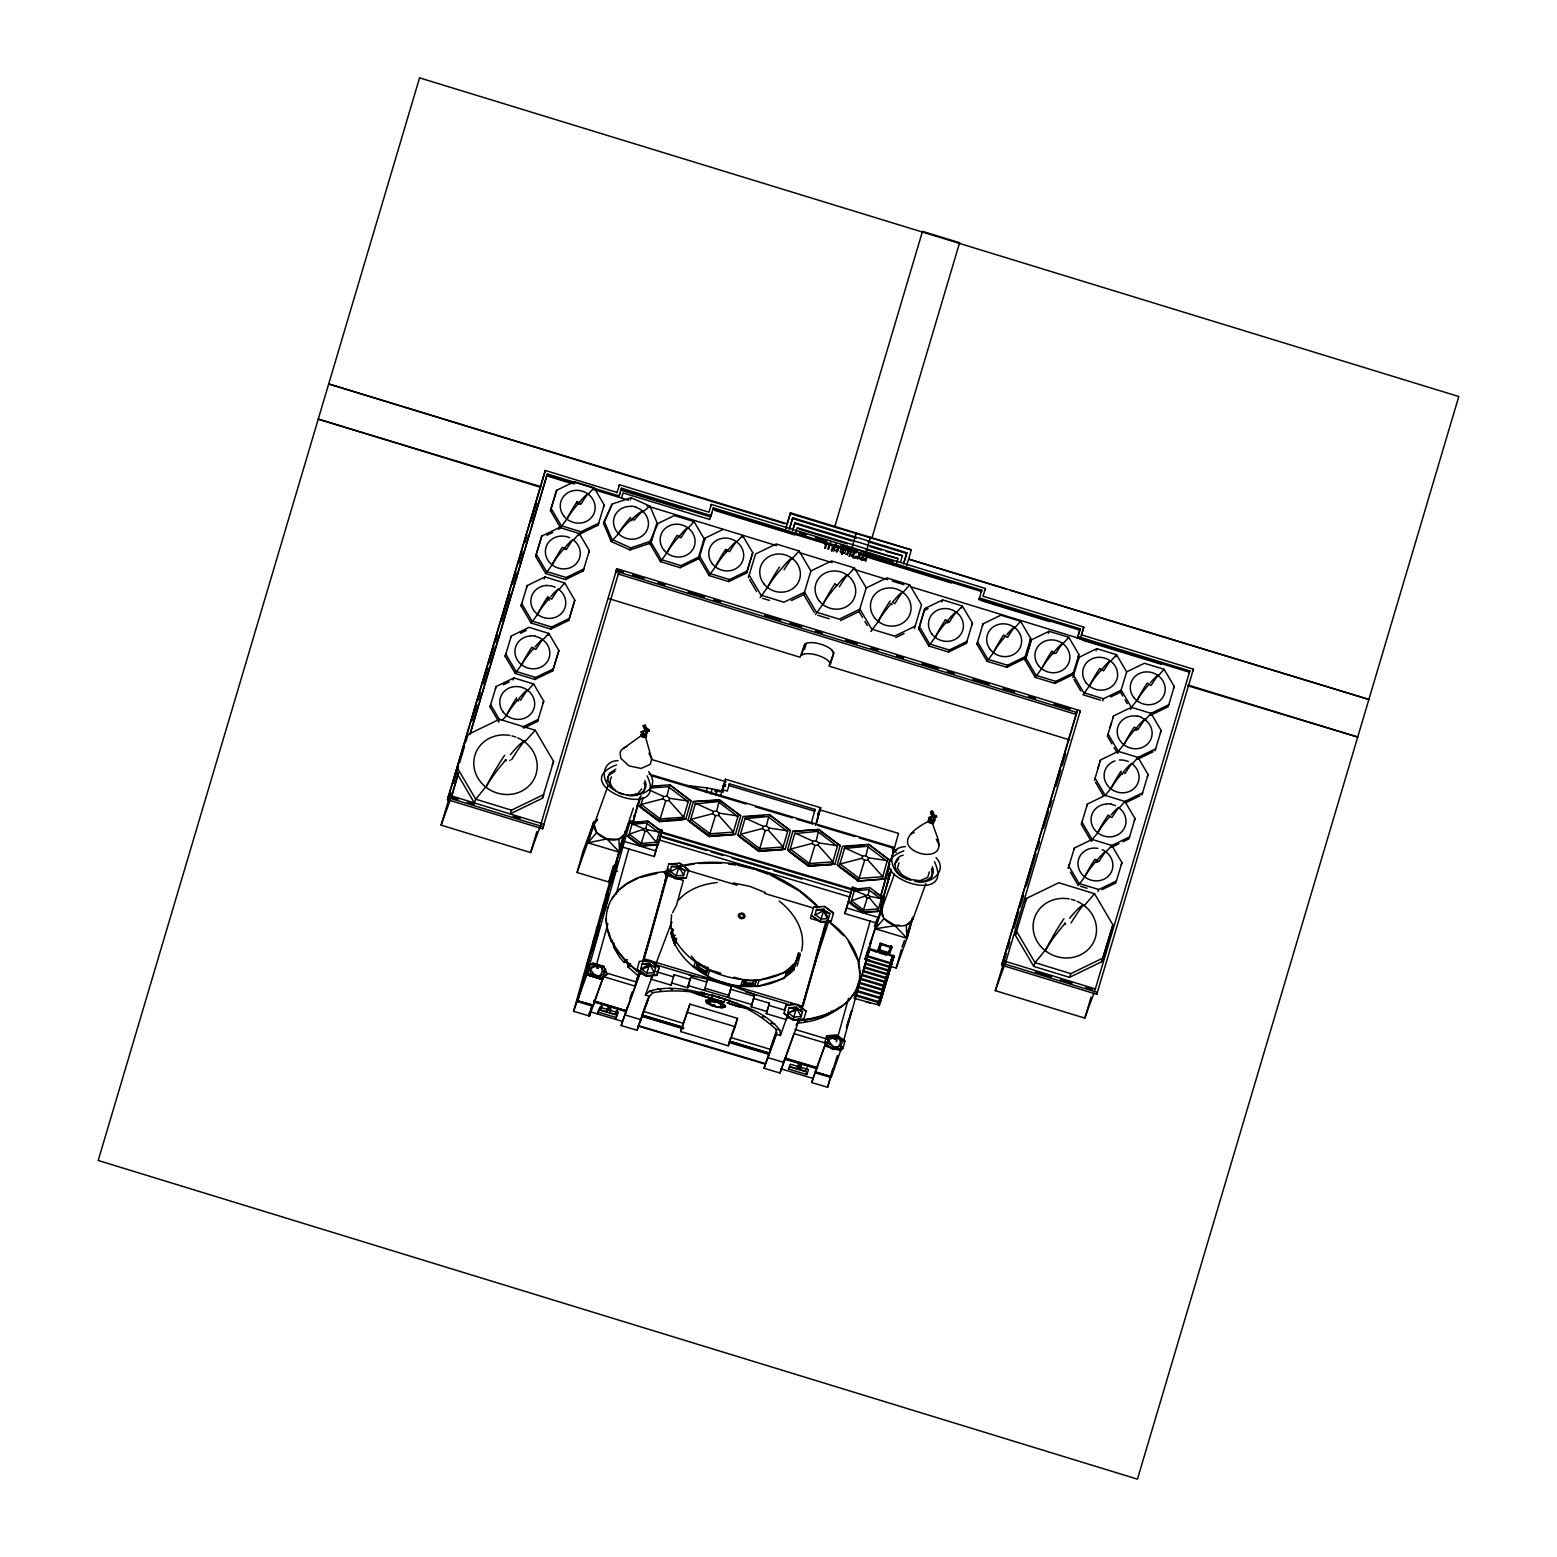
<?xml version="1.0" encoding="UTF-8"?>
<svg xmlns="http://www.w3.org/2000/svg" width="1557" height="1557" viewBox="0 0 1557 1557"><rect width="100%" height="100%" fill="white"/><g stroke="black" fill="none" stroke-linecap="round" stroke-linejoin="round"><path stroke-width="1.5" d="M606.841 781.828L609.39 773.284L615.852 769.197M607.853 776.301L607.6 779.707L610.947 786.733M597.207 820.014L593.723 821.999L582.902 851.718L577.083 872.523L608.845 882.021L619.667 852.302L625.7 830.543M645.279 736.15L651.721 759.038L650.242 764.37L641.173 768.438L628.95 765.888L620.756 758.24L620.095 752.459L621.36 749.949L642.185 734.923L643.664 737.162M671.592 914.699L670.736 926.24L675.096 940.973M724.55 785.078L724.822 786.557L723.888 785.915M801.544 950.977C806.292 931.378 794.167 912.577 779.181 901.075M894.419 874.178L881.418 909.93C880.211 924.527 906.018 932.507 912.85 919.331L925.87 883.578M889.592 874.45L888.502 879.296L889.066 873.438L888.132 877.953M929.159 821.395L932.215 822.933M929.276 871.939L927.797 877.272L918.727 881.34M933.188 821.298C932.682 824.49 926.707 820.5 930.522 819.644M932.624 822.115C933.246 831.438 946.812 849.013 932.234 853.742C926.902 855.163 921.238 854.19 916.314 851.874C895.197 841.461 917.092 826.611 929.548 820.889M527.959 690.51L527.979 690.199A13.896 1.771 -52.1 0 0 518.695 698.957L520.661 700.125A13.779 1.09 -59.1 0 1 527.959 690.218L533.623 683.971L543.724 701.137L537.574 721.436L523.755 728.151M542.4 798.254L543.763 794.537L511.513 810.185L510.171 813.902L542.4 798.254L553.591 761.412L535.238 730.252L525.001 741.56A25.223 3.211 -52.1 0 0 510.365 754.717M548.025 635.451L548.784 633.407L529.069 627.354L511.299 635.996L505.13 656.275L515.25 673.461L534.966 679.494L552.716 670.872L558.885 650.573L548.784 633.407L543.14 639.635M541.758 536.075L536.328 554.311L546.449 571.497L566.164 577.53L583.933 568.908L583.174 570.952L565.405 579.593L545.69 573.54L535.589 556.374L541.758 536.075L559.527 527.453L580.274 533.837L598.044 525.196L604.194 504.916L594.093 487.73L588.449 493.958A13.896 1.771 -52.1 0 0 579.165 502.716M645.415 952.806L645.182 953.916L648.802 941.498L642.769 961.72M653.765 533.078L650.378 544.483L660.479 561.649L680.195 567.702L697.964 559.08L704.114 538.78L694.013 521.595L688.369 527.823M736.948 542.07L736.986 541.739A13.896 1.771 -52.1 0 0 727.683 550.497A13.896 1.771 -52.1 0 0 716.025 565.931L709.097 575.565L728.793 581.598L746.562 572.976L752.732 552.677L742.611 535.511L736.928 541.719A13.779 1.09 -59.1 0 0 729.649 551.665L725.718 549.31A13.779 1.09 -59.1 0 0 715.986 565.872L715.539 566.884M791.326 600.593L803.723 594.579L810.886 570.971L799.13 551.003L792.571 558.243A16.154 2.063 -52.1 0 0 781.77 568.422A16.154 2.063 -52.1 0 0 768.204 586.366L760.147 597.577M840.469 620.562L859.055 611.531L866.217 587.943L854.462 567.974L847.903 575.214A16.154 2.063 -52.1 0 0 837.102 585.393A16.154 2.063 -52.1 0 0 823.536 603.337L815.479 614.548M903.216 592.555L903.235 592.185A16.018 1.265 -59.1 0 0 894.73 603.727L892.433 602.364A16.154 2.063 -52.1 0 1 903.177 592.147L909.794 584.945L921.549 604.914L914.387 628.503M961.603 608.008L962.343 605.965L956.699 612.193A13.896 1.771 -52.1 0 0 947.415 620.951A13.896 1.771 -52.1 0 0 935.757 636.365L928.809 646.019L948.524 652.052L966.294 643.43L967.033 641.367L949.264 650.009L929.568 643.956L919.447 626.79L924.858 608.534L942.627 599.912L962.343 605.965L972.444 623.131L966.294 643.43M1068.803 637.338L1063.159 643.566A13.896 1.771 -52.1 0 0 1053.875 652.325A13.896 1.771 -52.1 0 0 1042.217 667.758L1035.269 677.392L1054.984 683.426L1072.754 674.804L1073.493 672.76L1055.724 681.382L1036.008 675.329L1025.907 658.163L1031.318 639.908L1049.087 631.286L1068.803 637.338L1078.904 654.504L1072.754 674.804M1110.628 696.972L1120.495 692.184L1126.645 671.884L1116.544 654.718L1110.9 660.947A13.896 1.771 -52.1 0 0 1101.616 669.705A13.896 1.771 -52.1 0 0 1089.958 685.138L1083.01 694.772L1100.527 700.144M1106.171 852.029L1106.19 851.718A13.896 1.771 -52.1 0 0 1096.907 860.457A13.896 1.771 -52.1 0 0 1085.248 875.89L1084.742 876.844L1085.248 875.89A13.779 1.09 -59.1 0 1 1094.96 859.269L1098.872 861.644A13.779 1.09 -59.1 0 1 1106.19 851.737L1111.834 845.49L1129.603 836.849L1135.014 818.612L1124.913 801.446L1105.198 795.393L1095.096 778.228L1100.507 759.972L1118.276 751.35L1124.465 743.759A13.779 1.09 -59.1 0 1 1134.177 727.138L1138.089 729.513A13.779 1.09 -59.1 0 1 1145.407 719.606L1151.051 713.359L1168.82 704.718L1174.231 686.481L1164.13 669.315L1144.414 663.263L1126.645 671.884M1164.13 669.315L1158.486 675.543A13.896 1.771 -52.1 0 0 1150.428 682.783M888.502 879.296L889.066 873.438M725.932 550.633L726.341 552.093M654.057 973.242L655.711 967.5L649.405 964.717L649.697 962.927L642.009 964.114M683.445 875.929L685.099 870.188L679.689 868.086L679.086 865.614L671.398 866.801M800.96 1017.188L802.614 1011.447L796.308 1008.664L796.6 1006.892L788.912 1008.06M828.324 919.155L829.978 913.414L824.568 911.332L823.964 908.86L816.277 910.028M662.426 890.857L661.861 893.952L662.971 889.65M820.617 941.44L819.877 944.554M821.629 937.645L814.214 965.904L817.581 953.993L817.016 955.706M817.386 1068.336L784.825 1058.585L817.444 1068.121M656.198 842.96L659.312 832.022L647.517 829.764L645.824 828.46L647.128 822.797L631.85 824.509M877.661 911.682L881.534 898.623L869.76 896.365L868.047 895.061L869.37 889.397L854.092 891.11M662.659 891.344L648.782 941.888M643.138 797.554L640.219 807.227L659.273 821.668L682.822 819.975L688.35 801.096L669.627 798.293L666.96 796.269L669.276 786.655L650.437 787.998M716.687 811.158L713.398 811.392L695.454 803.217L689.946 822.096L708.999 836.537L732.568 834.863L738.076 815.965L719.353 813.182L716.687 811.158L719.023 801.524L695.22 803.86M722 790.742L723.246 785.876M766.433 826.027L763.125 826.261L745.2 818.087L739.672 836.985L758.746 851.426L782.295 849.733L787.823 830.854L769.1 828.052L766.433 826.027L768.749 816.413L744.966 818.729M817.503 818.476L818.495 814.369M816.16 840.916L812.871 841.15L794.926 832.976L789.418 851.874L808.472 866.295L832.041 864.622L837.549 845.723L818.826 842.94L816.16 840.916L818.495 831.282L794.693 833.618M882.547 877.37L887.276 860.612L868.572 857.81L865.906 855.786L868.222 846.171L844.439 848.487M861.566 975.694L855.669 994.651L859.445 981.124M664.722 882.683L665.695 878.888L664.625 881.865M891.168 869.312L888.872 878.265M890.954 869.76L888.483 879.53M802.711 1005.024L825.152 924.508M607.405 909.054C614.314 884.648 640.881 873.419 664.216 871.784L667.058 874.411L642.652 961.973M800.22 954.675L798.722 960.085A49.785 1.362 -73.7 0 1 797.048 966.021M608.845 882.021L613.361 865.828M573.579 1011.291L577.141 1001.521L593.003 1006.27L589.461 1016.04L573.579 1011.291L614.139 866.12M577.141 1001.521L619.238 851.037M622.508 839.437L577.452 1000.684L593.314 1005.433M587.398 968.045L577.55 1001.112L592.594 1004.888L588.663 1015.806L589.831 1011.641L622.372 1021.373L640.55 971.432M598.939 926.629L587.067 966.8M608.047 894.088L596.759 932.118M615.988 865.75L617.292 861.099M615.268 870.305L612.154 881.476L617.292 864.875L615.268 870.305L617.623 871.239M625.427 834.065L625.797 832.684A40.287 1.09 -73.7 0 0 628.444 823.828M594.404 1001.482L603.902 975.363L593.236 1005.647L577.375 1000.879L586.872 974.779L630.293 820.695L636.638 822.602M633.349 808.044L619.005 851.679M607.794 907.867C604.408 919.467 606.802 931.573 611.784 942.335L612.699 940.389M632.726 822.621L639.693 797.651M640.141 796.95L632.843 823.342L633.465 821.648M638.351 805.28L659.759 820.714L685.956 818.826L659.545 821.337L638.351 805.28L641.095 795.685M596.312 965.243L607.872 923.846M616.202 894.01L628.814 848.915M589.461 1016.04L590.628 1011.875M593.236 1005.647L594.482 1001.268M655.419 845.081L640.375 846.152L628.211 836.926L629.203 834.163L645.824 828.46M604.603 972.483L605.654 969.135M643.703 828.616L632.084 823.867L629.203 834.163L641.387 843.388L656.431 842.318L647.128 831.204L647.517 829.764M663.029 798.76L665.695 800.785L668.985 800.551L683.834 817.211L660.265 818.904L641.212 804.463L663.029 798.76L663.652 796.503L666.96 796.269M668.985 800.551L669.627 798.293M622.469 847.027L654.212 856.525L658.864 839.865L849.382 896.871M654.212 856.525L662.036 830.192L657.424 828.811M658.319 844.556L640.881 845.198L626.342 835L640.647 845.84L658.319 844.556L661.939 831.827L647.634 820.987L629.729 822.894L642.983 821.94M799.539 1018.726L779.96 1073.026L764.098 1068.277L776.456 1034.335L775.892 1029.294C744.733 999.847 695.395 985.912 653.2 992.587L649.444 996.324L637.085 1030.286L621.204 1025.538L622.372 1021.373M637.066 969.447L639.402 961.311L650.359 960.533L659.234 967.247L656.898 975.383L645.941 976.181L637.066 969.447L646.174 975.538L657.132 974.76M611.161 940.876L617.604 951.658L626.401 961.915L636.969 971.12L637.416 969.622M624.999 1015.145L627.082 1007.457M666.454 872.134L668.79 863.999L679.747 863.22L688.603 869.935L686.287 878.07L675.329 878.868L666.454 872.134L675.563 878.226L686.287 878.07M638.526 973.845L635.198 986.145L603.454 976.648M621.204 1025.538L640.783 971.257M643.508 961.506L668.498 872.056M685.742 819.469L690.977 800.901L669.782 784.845L650.729 786.207M688.077 820.169L693.332 801.602L719.529 799.734L740.704 815.771L735.468 834.338L709.272 836.226L688.077 820.169L709.505 835.584L735.468 834.338M649.405 964.717L642.243 963.472L640.822 968.571L646.836 973.125L654.29 972.6L650.32 965.398M669.977 871.901L678.794 867.405M677.684 867.483L671.631 866.159L670.211 871.258L676.225 875.812L683.679 875.287L679.689 868.086M637.085 1030.286L638.389 1025.596L765.402 1063.606L764.098 1068.277M652.617 974.779L651.196 979.197L671.048 985.133L671.807 983.012L687.688 987.761L690.783 977.309L706.664 982.058M655.03 966.138L671.729 922.036A49.785 1.362 -73.7 0 1 670.055 928.011M640.881 1019.893L642.107 1015.514M706.041 792.494L707.306 787.978L722.059 790.975M656.898 975.383L659.234 967.247M676.906 903.547L683.367 880.425L667.486 875.676L664.586 883.675M798.897 953.02L793.564 970.167C757.266 1004.868 683.348 980.657 670.892 933.46L672.099 929.159M710.809 793.914L712.289 788.776M715.792 794.712L717.057 790.197M716.025 794.07L717.29 789.555M712.756 813.649L715.422 815.673L718.731 815.44L733.581 832.1L710.011 833.793L690.958 819.352L712.756 813.649L713.398 811.392M723.635 784.319L723.752 786.908L725.484 779.24L820.734 807.733L816.218 823.925M720.657 795.958L725.484 779.24M671.048 985.133L674.142 974.682L690.023 979.431L690.783 977.309M718.731 815.44L719.353 813.182M811.392 822.699L815.109 809.426L729.377 783.774L727.333 791.073L722.565 789.633L721.903 791.501M687.688 987.761L690.023 979.431M691.386 992.023L699.91 995.137L701.137 991.79M680.643 1031.551L689.926 1004.129L737.551 1018.375L735.215 1026.705L728.267 1045.798L680.643 1031.551L689.926 1004.129M737.823 835.058L743.059 816.491L769.255 814.603L790.45 830.66L785.215 849.227L758.999 851.095L737.823 835.058L759.232 850.472L785.215 849.227M698.645 994.339L692.923 992.062L699.91 995.137M701.506 995.604L711.315 998.543L701.506 995.604L702.732 992.198M707.598 979.372L704.328 990.388L705.107 988.267L728.929 995.39L731.401 986.496L707.598 979.372L706.82 981.494M710.05 997.745L703.044 995.643L704.134 992.607M711.705 998.66L723.927 1002.319L711.705 998.66L713.028 994.942M713.242 998.699L722.662 1001.521M762.502 828.519L765.168 830.543L768.457 830.309L783.307 846.969L759.738 848.662L740.684 834.221L762.502 828.519L763.125 826.261M768.457 830.309L769.1 828.052M735.099 1005.238L728.637 1003.311L729.902 999.828M738.582 1006.289L742.631 1006.931M728.267 1045.798L730.583 1037.468L770.287 1049.34L776.456 1032.369M787.55 849.927L792.805 831.36L819.001 829.492L840.177 845.548L834.941 864.116L808.745 865.984L787.55 849.927L808.978 865.342L834.941 864.116M744.596 1007.515L737.045 1006.25L745.861 1008.313M753.51 998.426L769.392 1003.175L767.076 1011.505L751.194 1006.756L754.289 996.305L730.486 989.182M751.194 1006.756L754.289 996.305M815.557 825.405L820.111 809.426M812.229 843.407L814.895 845.432L818.203 845.198L833.034 861.858L809.484 863.551L790.431 849.11L812.229 843.407L812.871 841.15M787.978 1013.354L786.246 1019.601L766.297 1013.626L768.049 1007.379M818.203 845.198L818.826 842.94M767.873 1057.884L771.455 1045.195M793.564 970.167L798.391 952.923M786.324 1003.837L784.572 1010.065L768.613 1005.297L769.392 1003.175M783.969 1013.412L786.304 1005.277L797.262 1004.479L806.137 1011.194L803.801 1019.329L792.844 1020.127L783.969 1013.412L793.077 1019.485L803.801 1019.329M831.166 921.316L820.442 921.452L811.333 915.38L820.208 922.094L831.166 921.316L833.482 913.161L824.626 906.446L813.669 907.244L810.38 918.416L826.242 923.165L823.458 930.833M776.456 1034.335L780.446 1035.522L788.426 1013.062L796.308 1008.664M814.856 915.127L823.672 910.65M884.668 878.985L858.471 880.873L837.296 864.816L842.532 846.249L868.728 844.361L889.923 860.418L884.668 878.985L858.218 881.184L839.145 866.743L844.673 847.864L862.597 856.039L865.906 855.786M789.788 1008.002L795.316 1008.741L789.146 1007.418L787.725 1012.517L793.739 1017.091L801.193 1016.546L797.223 1009.364M822.563 910.728L816.51 909.385L815.09 914.484L821.103 919.058L828.558 918.513L824.568 911.332L829.064 913.531M779.96 1073.026L793.953 1033.634L825.716 1043.132M783.755 1062.633L785.059 1057.962L817.6 1067.693M785.02 1058.079L783.833 1062.419L767.951 1057.67M796.25 1025.44L796.873 1023.241C812.092 1021.801 827.857 1017.675 839.379 1007.107M858.588 982.895C851.27 1008.761 822.505 1019.232 798.118 1020.672L798.469 1019.446M826.942 920.693L802.984 1006.406L644.228 958.917M844.731 913.531L846.736 908.003L878.479 917.501L876.474 923.029L844.731 913.531L852.555 887.198L861.332 889.826M846.736 908.003L852.555 887.198M861.975 858.296L864.641 860.301L867.93 860.067L882.78 876.727L859.211 878.42L840.157 863.979L861.975 858.296L862.597 856.039M867.93 860.067L868.572 857.81M837.355 1055.607L827.604 1087.292L811.722 1082.543L816.432 1068.608L784.689 1059.11M811.722 1082.543L816.432 1068.608M842.045 1046.615L831.38 1076.88L815.498 1072.131L816.744 1067.752M824.548 1043.287L826.709 1035.755L836.79 1035.035L844.945 1041.205L842.785 1048.737L832.703 1049.457L824.548 1043.287L832.937 1048.834L842.785 1048.737M863.103 911.799L848.565 901.6L863.103 911.799L880.561 911.156L862.617 912.752L850.433 903.527L851.445 900.763L868.047 895.061M815.498 1072.131L826.164 1041.867L816.666 1067.966M827.448 1036.904L826.864 1038.986L795.121 1029.469M827.176 1043.093L828.83 1037.371L836.284 1036.826L842.318 1041.399L840.663 1047.121M865.945 895.217L854.326 890.468L851.445 900.763L863.61 909.989L878.654 908.918L869.351 897.805L869.76 896.365M836.401 1041.828L836.985 1039.745L833.17 1038.597M837.627 1037.429L848.546 998.329M858.121 964.094L870.129 921.121M880.386 896.715L889.709 864.232M892.881 852.886L894.146 848.331L859.425 837.958M827.604 1087.292L832.839 1068.55M881.145 895.178L889.378 865.653M890.662 861.118L898.545 833.384L819.313 809.679M854.17 998.387L857.693 985.795M858.218 984.082C865.342 959.501 847.514 933.441 828.558 921.491M865.05 959.521L867.385 951.113M848.974 1018.745L846.483 1027.678L851.64 1010.902L849.597 1016.507M866.49 956.076L868.981 947.143M881.32 998.893L880.075 1003.097L855.805 995.838L857.051 991.634L881.32 998.893L894.107 955.92L868.203 948.174M882.916 993.775L858.647 986.515L858.296 987.488L857.42 990.641L881.69 997.901M876.474 923.029L843.33 1041.652L843.797 1040.368M891.168 870.421L881.982 903.06L884.298 896.696L881.126 895.742M887.315 978.886L863.065 971.626L867.502 956.796L891.772 964.055M868.144 954.441L869.838 948.661L862.5 973.3M875.91 926.473L884.298 896.696M880.561 911.156L884.181 898.428L869.876 887.587L851.951 889.495L860.807 888.852M880.23 943.289L891.986 947.376L880.23 943.289L876.98 952.3L869.526 949.517M878.693 951.502L881.087 944.496L890.585 947.337L891.091 945.566L888.054 954.305L878.693 951.502L881.223 944.535M879.257 1005.803L894.107 955.92M889.397 965.963L896.19 967.987L901.367 949.498M869.779 943.853L875.268 928.77L907.011 938.268L912.83 917.462L907.011 938.268L896.19 967.987M851.66 549.037L856.214 532.981M865.828 553.377L870.382 537.321M814.603 964.834L801.115 1010.512L802.186 1006.854M883.889 894.983L884.843 891.869M883.539 896.229L884.065 894.613M884.668 892.239L886.458 886.089M769.158 1053.33L729.922 1041.458M885.563 889.164L886.011 887.626M882.8 898.72L882.04 901.581M882.079 901.231L882.43 899.985M886.458 886.283L886.906 884.551M447.462 799.636L448.163 797.729L543.276 826.884L542.576 828.791L447.462 799.636L545.3 470.467L617.175 492.499M448.163 797.729L545.3 470.467M506.142 759.621A25.223 3.211 -52.1 0 0 486.991 785.448L475.741 799.208L474.379 802.945L456.045 771.766L467.217 734.943L499.466 719.276L535.238 730.252M539.715 827.623L530.626 852.574L441.118 825.132L450.752 792.688M453.496 783.424L458.322 767.212M459.685 762.56L464.511 746.348M465.874 741.716L467.937 734.768M472.063 720.872L476.89 704.64M478.252 700.008L480.315 693.06M483.079 683.795L487.886 667.564M489.268 662.932L494.075 646.719M495.457 642.087L497.52 635.139M501.646 621.224L509.898 593.431M512.642 584.147L516.087 572.567M518.831 563.303L522.276 551.723M525.02 542.439L527.083 535.491M531.209 521.595L536.717 503.047M458.167 774.024L451.258 797.262L458.147 799.383M469.903 734.495L547.324 473.912L619.199 495.963L618.732 497.228L621.496 488.197L711.024 515.639L710.556 516.905L621.048 489.462L621.496 488.197M451.725 795.997L458.634 772.739M470.35 733.23L547.324 473.912M498.96 722.117L489.988 706.839L496.138 686.54L513.907 677.918L533.623 683.971M521.05 605.868L527.22 585.568L544.989 576.946L564.685 582.98L574.805 600.165L569.395 618.401L568.636 620.465L550.867 629.086L531.171 623.034L521.05 605.868L521.809 603.805L531.91 620.99L551.626 627.023L569.395 618.401M577.199 501.529A13.779 1.09 -59.1 0 0 567.468 518.111L560.559 527.784L550.458 510.618L556.608 490.319L574.377 481.697L594.093 487.73M550.458 510.618L556.608 490.319M552.716 670.872L558.885 650.573M568.636 620.465L574.805 600.165M583.174 570.952L589.344 550.672L579.223 533.487L573.56 540.065A17.633 16.271 20 0 1 570.816 567.468A17.633 16.271 20 0 1 545.378 552.248A17.633 16.271 20 0 1 569.628 537.71M616.981 492.693L619.472 484.733L708.98 512.195L711.296 504.429L985.425 588.488L982.992 596.214L1083.808 627.121L1080.052 639.382M621.535 498.084L623.072 492.907L709.778 519.493L713.32 507.874L981.844 590.22L979.081 599.25L1079.779 630.137L1077.483 637.903M530.626 852.574L536.815 831.73M1005.16 964.114L1080.344 710.79L616.864 568.675L539.773 827.935M542.576 828.791L618.888 572.12L618.187 574.027L1076.082 714.429L1076.782 712.522L616.085 571.263L615.404 573.171M650.378 544.483L656.529 524.184L674.298 515.562L694.013 521.595M709.097 575.565L698.976 558.379L705.146 538.099L722.915 529.458M746.562 572.976L752.732 552.677M748.392 577.608L755.554 554L776.203 543.977L799.13 551.003M787.511 522.782L790.508 512.837L911.351 549.893L906.699 565.502M785.721 528.971L790.508 512.837M789.749 527.726L792.747 517.78L906.875 552.774L903.585 563.868M789.341 529.283L792.747 517.78M792.669 530.373L794.985 522.743L902.398 555.674L900.452 562.272M792.941 529.633L794.985 522.743M795.88 532.28L797.223 527.687L897.941 558.574L896.307 563.887M824.665 548.083L826.378 542.615M825.385 548.317L827.098 542.829M827.857 549.076L829.57 543.588M871.745 538.566L959.599 242.736L922.484 231.351L834.63 527.181L911.351 549.893M828.577 549.29L830.29 543.802M831.302 550.711L833.209 544.697M831.944 551.159L833.929 544.931M804.833 644.131L801.544 655.225A15.531 5.975 16.5 0 1 817.581 655.283A15.531 5.975 16.5 0 1 830.465 664.08L833.754 653.006L831.691 649.872A15.531 5.975 16.5 0 0 806.351 643.294L804.833 644.131L800.064 657.249L608.553 598.53M833.248 550.73L834.961 545.242M804.541 649.405L806.351 643.294M833.968 550.944L835.681 545.456M836.304 551.918L838.153 546.215M837.16 551.918L838.873 546.429M843.407 548.083L842.142 552.307L840.332 551.762L841.675 547.305M842.22 554.311L844.128 548.317M842.862 552.54L844.692 553.085L846.015 548.628M847.806 549.173L847.436 553.669L848.701 549.446M847.397 555.032L848.176 549.602M849.032 556.413L851.017 550.166M851.737 550.38L850.122 555.635L852.594 556.394L853.937 551.937M849.772 554.389L852.691 556.16L854.229 551.139M852.964 557.62L854.949 551.373M857.518 557.017C851.796 555.771 861.118 560.715 858.763 552.793M857.576 559.021L859.561 552.774M861.118 559.839L861.683 558.301L859.016 557.484L860.982 550.906L864.369 551.957M862.928 554.078L861.391 559.099L858.9 558.34L860.165 554.117M861.741 560.306L863.746 554.058M865.264 560.306L862.85 559.566L864.388 554.253M862.85 559.566L865.342 560.053L866.801 555.265M865.634 561.493L867.619 555.246M870.733 553.319L869.273 557.815L951.463 583.019M903.877 562.719L906.875 552.774M928.809 646.019L918.708 628.833L924.858 608.534M886.887 884.901L887.354 883.033M976.92 644.111L983.07 623.812L1000.84 615.19L1020.555 621.224L1030.676 638.409L1024.506 658.689L1006.737 667.33L987.021 661.277L976.92 644.111L977.66 642.048L987.78 659.234L1007.476 665.267L1025.246 656.645L1024.506 658.689M1035.269 677.392L1025.168 660.207L1031.318 639.908M1077.249 638.526L1080.247 628.853L979.548 597.985L978.847 599.893M1072.909 677.587L1079.059 657.307L1096.829 648.666L1116.544 654.718L1115.805 656.762M1001.657 965.165L1002.358 963.258L1097.451 992.432L1096.77 994.339L1001.657 965.165L1076.082 714.429M1002.358 963.258L1077.541 709.934L1077.074 711.218M1093.909 993.152L1084.82 1018.122L995.312 990.661L1006.347 953.526M1007.71 948.875L1009.792 941.907M1013.918 927.991L1018.745 911.74M1020.127 907.089L1023.572 895.489M1026.316 886.205L1035.969 853.703M1037.351 849.052L1039.414 842.084M1043.56 828.149L1048.367 811.898M1049.749 807.266L1051.812 800.298M1055.957 786.363L1060.784 770.112M1062.166 765.48L1065.611 753.86M1015.359 935.232L1026.53 898.408L1058.779 882.741L1094.552 893.718L1112.905 924.877L1101.714 961.72L1069.484 977.368L1033.712 966.41L1015.359 935.232L1016.702 931.514L1035.055 962.674L1070.827 973.65L1103.076 957.983M1069.562 863.804L1068.199 868.358L1074.369 848.059L1092.119 839.437L1097.802 832.859M1097.724 768.866L1099.086 764.312M1110.122 727.1L1111.484 722.545M1090.25 839.573L1081.278 824.315L1087.428 804.015L1105.198 795.393L1111.387 787.803A13.779 1.09 -59.1 0 1 1121.098 771.182M1111.912 743.857L1107.416 736.227L1113.586 715.928L1131.355 707.306L1137.544 699.716A13.779 1.09 -59.1 0 1 1147.237 683.095L1151.168 685.469A13.779 1.09 -59.1 0 1 1158.466 675.563L1158.466 675.855M1101.967 889.67L1115.785 882.955L1121.955 862.656L1111.834 845.49L1092.119 839.437L1082.018 822.271M1141.923 794.868L1148.093 774.569L1137.992 757.403L1118.276 751.35L1108.156 734.184M1155.002 750.824L1161.172 730.525L1151.051 713.359L1131.355 707.306L1121.235 690.14L1103.465 698.762L1083.75 692.709L1073.649 675.543M1084.82 1018.122L1091.029 997.22M1101.714 961.72L1112.905 924.877M1094.96 990.252L1189.84 670.931L1077.95 636.618M1096.77 994.339L1193.402 669.199L1081.512 634.886L1083.808 627.121M665.695 800.785L659.273 821.668M715.422 815.673L708.999 836.537M765.168 830.543L759.505 849.305M814.895 845.432L808.472 866.295M864.641 860.301L858.218 881.184M887.276 883.52L888.249 880.075M878.187 1003.681L891.499 959.093L892.453 959.365L879.141 1003.973L878.187 1003.681L880.678 999.575L879.141 1003.973M892.901 955.258L879.569 999.866L880.522 1000.139L893.854 955.55L891.363 959.657L893.854 955.55M887.685 882.177L888.677 878.635M647.128 831.204L645.007 831.341L640.375 846.152M869.351 897.805L867.249 897.941L862.617 912.752M880.425 906.933L880.99 904.87M679.475 868.864L678.365 868.942L675.991 876.455M650.106 966.177L648.977 966.255L646.603 973.767M824.354 912.091L823.244 912.168L820.87 919.681M797.009 1010.123L795.88 1010.201L793.506 1017.714M819.196 947.376L819.897 945.138M797.787 1020.944L798.507 1018.745M813.708 967.267L828.888 920.907M899.031 925.053L875.268 928.77L882.702 907.42M637.65 977.018L638.973 973.144M647.848 731.634L643.917 727.469L645.299 725.367L643.333 725.659L646.272 730.875L649.347 730.739L648.568 729.416L646.116 730.408M646.875 730.914L648.568 729.416M934.706 816.958L934.609 815.79C941.245 819.449 925.948 814.642 932.02 811.236C929.198 810.633 934.297 820.734 935.932 815.381M935.193 817.62L934.609 815.79M516.126 578.737L516.593 577.472M483.702 687.999L484.169 686.734M465.874 738.66L467.217 734.943M535.589 556.374L536.328 554.311M448.241 797.048L448.922 795.14L544.035 824.295L543.335 826.203M526.461 587.612L527.22 585.568M441.118 825.132L450.207 800.162M510.56 638.039L511.299 635.996M505.13 656.275L505.889 654.232L515.99 671.398L535.705 677.451L553.475 668.829M495.398 688.603L496.138 686.54M489.988 706.839L490.727 704.796L499.719 720.054M573.638 483.74L574.377 481.697M558.768 529.497L559.527 527.453M545.69 573.54L552.112 564.919M544.23 578.99L544.989 576.946M531.171 623.034L537.574 614.412M515.25 673.461L522.179 663.827A13.896 1.771 -52.1 0 1 533.837 648.393M513.168 679.981L513.907 677.918M578.484 535.55L579.223 533.487M580.274 533.837L581.014 531.774L598.783 523.152L598.044 525.196M565.405 579.593L566.164 577.53M550.867 629.086L551.626 627.023M534.966 679.494L535.705 677.451M603.454 506.959L604.194 504.916M588.585 552.716L589.344 550.672M603.513 523.386L612.193 504.04L631.13 497.734L649.97 506.103L657.677 524.261L648.977 543.607L630.06 549.913L611.22 541.544L603.513 523.386L612.193 504.04M618.771 486.64L619.472 484.733M542.984 703.2L543.724 701.137M619.511 494.639L619.958 493.374M537.574 721.436L538.313 719.373L522.529 727.041M611.22 541.544L618.538 533.72M630.39 499.778L631.13 497.734M616.163 570.582L616.864 568.675M630.06 549.913L630.799 547.869L649.736 541.544L648.977 543.607M552.229 765.149L553.591 761.412M540.785 824.704L541.233 823.439M660.479 561.649L667.428 552.015A13.779 1.09 -59.1 0 1 677.12 535.394L681.051 537.768A13.779 1.09 -59.1 0 1 688.35 527.862L688.35 528.154M680.195 567.702L680.934 565.639L698.704 557.017L697.964 559.08M607.892 785.974L577.083 872.523M710.595 506.336L711.296 504.429M713.32 507.874L712.853 509.139L856.078 553.066M711.315 514.316L711.783 513.051M703.375 540.824L704.114 538.78M704.387 540.143L705.146 538.099M698.976 558.379L699.735 556.336L709.836 573.501L729.552 579.554L747.321 570.932M620.484 845.217L624.649 833.774M606.16 895.275L607.931 890.39M610.227 883.909L613.711 874.314L606.452 897.435M602.812 907.244L604.583 902.359M596.467 929.957L598.238 925.092M600.535 918.591L604.019 908.996M593.12 941.927L594.891 937.061M741.872 537.554L742.611 535.511M586.775 964.659L588.546 959.774M590.843 953.273L594.326 943.698M585.957 968.162L593.139 963.121L603.668 966.274L607.016 974.468L600.087 978.866L589.558 975.714L585.957 968.162L593.139 963.121M583.427 976.609L585.198 971.743M589.305 965.651L589.772 964.367M728.793 581.598L729.552 579.554M588.721 968.999L594.073 965.106L601.858 967.422L604.272 973.65M589.558 975.714L586.191 967.539M591.368 974.565L588.955 968.357M646.895 823.419L659.078 832.645M647.634 820.987L661.939 831.827M598.92 977.524L604.505 973.008M607.016 974.468L603.668 966.274M669.062 787.278L688.116 801.719M669.782 784.845L690.977 800.901M600.087 978.866L607.249 973.826M590.531 1009.676L591.952 1005.783M662.036 830.192L661.102 832.742L851.621 889.748M597.363 1013.899L599.795 1007.204L618.051 1012.673L615.618 1019.348M618.051 1012.673L617.331 1010.551L616.28 1017.558L598.024 1012.089L601.45 1005.803M602.17 1006.25L600.788 1010.065L606.335 1011.739L607.736 1007.904M687.085 785.468L707.306 787.978M624.162 962.518L626.926 959.793L624.162 962.518L619.511 957.107L613.419 946.909L613.828 942.997M607.055 1012.186L608.612 1007.943L610.188 1008.411M610.908 1008.858L609.507 1012.692L615.073 1014.347L616.455 1010.532M638.098 975.733L627.821 966.8L627.607 962.985A4.379 1.44 53.5 0 0 626.206 961.35L624.921 960.397M630.001 963.53L629.359 965.301L626.79 962.304M668.79 863.999L677.314 864.018M665.812 877.837L669.062 868.923M693.332 801.602L719.295 800.356L740.704 815.771M666.299 877.233L668.712 870.635M664.236 884.59L663.263 888.035M629.923 998.232L632.239 991.867M636.093 981.26L639.732 971.237M636.93 979.587L639.771 971.743M640.589 969.213L648.296 964.795L642.924 964.036M634.964 985.795L640.18 971.471M679.747 863.22L688.603 869.935M641.328 969.758L648.977 966.255M678.852 866.256L684.866 870.83M649.464 963.569L655.478 968.143M645.98 961.467L650.359 960.533M656.061 962.46L655.263 964.62L695.882 976.764M649.444 996.324L645.396 995.118L651.974 977.018L640.161 973.495M723.051 786.402L723.966 783.852M724.336 785.117L721.747 791.832L714.546 790.937M670.892 933.46L672.429 929.218M718.789 802.166L737.843 816.608M644.053 1009.228L647.907 998.621M649.074 996.402L638.253 1026.121L765.265 1064.132L776.846 1032.291M675.719 943.094L674.142 943.055L671.631 934.55L673.48 929.451M729.377 783.774L728.754 785.468L814.486 811.119L815.109 809.426M674.142 943.055L676.01 937.956M674.434 945.41L676.75 939.027M824.509 544.094L825.969 539.598L825.288 541.505M830.465 542.965L830.913 541.7M674.142 974.682L673.364 976.803L655.731 971.529M835.136 544.386L836.304 543.354L835.837 544.619M840.332 551.762L844.692 553.085M841.5 554.097L842.142 552.307M693.41 967.598L695.726 961.214L691.347 956.095M707.871 970.264L705.769 974.429L695.668 968.201L697.536 963.121M695.668 968.201L698.412 962.343M705.438 972.405L707.871 967.364L705.438 972.405L698.061 967.851L699.599 963.588M852.088 549.076L851.66 548.045M705.769 974.429L707.618 969.349M860.982 550.906L863.551 551.976M859.016 557.484L862.481 558.282M858.9 558.34L861.469 558.866M707.559 976.336L709.875 969.972L695.726 961.214M769.255 814.603L790.45 830.66M768.516 817.036L787.589 831.477M867.23 553.728L865.011 552.151L868.242 553.144M711.315 998.543L712.561 995.137M719.139 998.348L719.529 997.278C740.84 1004.966 765.304 1011.583 779.862 1030.17L780.446 1035.522M723.927 1002.319L725.231 998.582M731.401 986.496L728.151 997.512L728.929 995.39M792.805 831.36L819.001 829.492M740.431 986.165L742.942 979.801M870.811 631.5L878.265 621.477M743.487 982.759L744.733 979.353L743.214 985.6L754.775 985.892L756.293 979.664L754.775 985.892M897.941 558.574L865.614 549.485M754.152 980.034L752.595 984.277L744.849 984.082L746.387 979.82M902.398 555.674L886.128 551.509M731.362 1035.347L737.551 1018.375M820.734 807.733L817.62 813.902M818.301 814.914L819.235 812.365M786.733 971.938L759.232 980.229L756.916 986.593L784.417 978.302L786.733 971.938L795.88 963.802M818.262 831.925L837.316 846.366M766.297 1013.626L767.076 1011.505M794.342 965.612L787.823 971.412L785.954 976.511L792.474 970.692L794.342 965.612L792.98 964.776L791.131 969.855L786.246 974.215M813.669 907.244L817.814 907.556M918.708 628.833L919.447 626.79M840.177 845.548L820.695 831.574M772.019 1043.112L775.892 1032.486M837.296 864.816L858.705 880.23M786.304 1005.277L788.932 1005.082M823.731 909.483L829.745 914.056M824.626 906.446L833.482 913.161M791.092 1002.864L790.314 1005.024L745.608 991.653M787.492 1013.159L795.88 1010.201M941.888 601.975L942.627 599.912M827.468 919.214L824.237 912.11M796.367 1007.515L802.38 1012.089M798.118 1020.672C818.418 1017.83 842.629 1012.089 854.443 992.724M806.137 1011.194L798.799 1006.464M867.989 846.813L887.062 861.235M868.728 844.361L889.923 860.418M804.288 1022.19L807.013 1019.426A4.807 1.615 -12 0 1 809.251 1019.115L810.925 1019.232M788.543 1069.095L790.314 1064.209L808.57 1069.659L806.798 1074.544L788.543 1069.095L790.431 1067.051L806.292 1071.8L806.798 1074.544M798.235 1064.91L796.853 1068.725L791.287 1067.07M948.524 652.052L949.264 650.009M797.573 1069.172L799.111 1064.93M798.683 1069.523L800.22 1065.26M801.427 1065.864L800.026 1069.678L805.592 1071.352L806.974 1067.518M869.137 890.02L881.301 899.245M981.163 592.127L981.844 590.22M828.013 1014.814L828.791 1012.692M971.704 625.194L972.444 623.131M984.725 590.395L985.425 588.488M833.384 1010.357L832.606 1012.498L830.913 1011.018M826.709 1035.755L836.557 1035.658L844.945 1041.205M816.218 1072.481L830.504 1076.763M858.763 962.031L848.156 940.934M982.331 625.856L983.07 623.812M884.181 898.428L874.995 892.297M874.411 926.259L876.922 919.389M835.817 1038.11L836.284 1036.826M869.662 945.274L871.025 941.518L866.548 956.446M833.209 1047.666L840.897 1046.499M860.204 979.042L861.722 974.896M854.988 998.543L879.471 1005.219M987.021 661.277L993.444 652.655M888.054 954.305L890.585 947.337M889.047 955.336L892.122 946.851M891.83 959.813L892.959 956.718L879.082 1002.513L880.192 999.419M902.009 947.181L904.5 940.331M907.011 933.46L912.83 917.462M1006.737 667.33L1007.476 665.267M1029.917 640.452L1030.676 638.409M1025.168 660.207L1025.907 658.163M1048.348 633.349L1049.087 631.286M1054.984 683.426L1055.724 681.382M1079.546 630.76L1080.247 628.853M1078.164 656.567L1078.904 654.504M1078.32 659.351L1079.059 657.307M1096.089 650.729L1096.829 648.666M1079.643 712.697L1080.344 710.79M1002.436 962.576L1003.117 960.669L1095.427 988.967M1025.187 902.126L1026.53 898.408M995.312 990.661L1005.219 963.433M1005.452 962.81L1005.919 961.525M1102.726 700.806L1103.465 698.762M1112.827 717.991L1113.586 715.928M1099.767 762.035L1100.507 759.972M1094.337 780.271L1095.096 778.228M1086.689 806.078L1087.428 804.015M1073.61 850.122L1074.369 848.059M1033.712 966.41L1035.055 962.674L1046.304 948.914A24.99 1.966 -59.1 0 1 1063.918 918.727M1130.596 709.369L1131.355 707.306M1117.517 753.413L1118.276 751.35M1091.379 841.481L1092.119 839.437M1151.051 713.359L1150.312 715.403L1168.081 706.781L1168.82 704.718M1155.761 748.761L1137.992 757.403L1137.233 759.446L1153.036 751.778M1111.095 847.533L1111.834 845.49M1098.016 891.577L1098.775 889.534L1116.525 880.892M1173.491 688.544L1174.231 686.481M1069.484 977.368L1070.827 973.65M1160.413 732.588L1161.172 730.525M1147.353 776.612L1148.093 774.569M1134.274 820.656L1135.014 818.612M1189.139 672.838L1189.84 670.931M1129.603 836.849L1128.864 838.912L1122.928 841.792M1121.196 864.699L1121.955 862.656M1192.701 671.106L1193.402 669.199M644.676 725.27L649.172 731.245M645.162 725.912L643.917 727.469M936.535 817.211L933.869 815.343L932.02 811.236M936.029 816.569C926.629 811.08 937.392 821.862 933.013 811.976M567.001 519.104L567.449 518.131M521.692 664.781L522.14 663.788M486.056 787.258L486.893 785.409A24.99 1.966 -59.1 0 1 504.604 755.281M666.921 552.969L667.369 551.995A13.896 1.771 -52.1 0 1 679.086 536.581A13.896 1.771 -52.1 0 1 688.33 527.804M767.62 587.476L768.146 586.327M993.911 651.605L993.463 652.597L993.969 651.643A13.896 1.771 -52.1 0 1 1005.627 636.21M1137.038 700.689L1137.486 699.696A13.896 1.771 -52.1 0 1 1149.202 684.302M1123.959 744.733L1124.426 743.74A13.896 1.771 -52.1 0 1 1136.123 728.345A13.896 1.771 -52.1 0 1 1145.368 719.548L1145.388 719.898M1110.9 788.776L1111.348 787.784A13.896 1.771 -52.1 0 1 1121.935 773.576M1045.37 950.724L1046.207 948.855M1055.198 653.395L1052.26 653.59M611.57 776.885C608.067 781.595 611.492 787.686 615.657 790.664M646.427 733.97L643.158 734.203M641.718 788.796L638.175 793.311L631.363 795.355M643.372 792.766L645.182 786.343L644.111 782.782M625.505 833.365C617.915 847.203 591.349 837.647 593.723 821.999L587.904 842.804L619.667 852.302L625.466 831.496L625.505 833.365L618.869 839.262L606.899 838.97L587.904 842.804L596.623 832.625L594.054 823.964L597.616 819.43M672.643 912.636L676.828 904.442M800.123 953.137C794.265 970.906 775.036 978.555 757.792 980.015M894.438 864.407L898.7 858.958M898.914 862.85L897.435 868.183L903.002 876.63M930.736 878.732L932.273 875.715L931.475 868.767M822.972 604.447L823.536 603.337A16.018 1.265 -59.1 0 1 834.824 583.992M935.251 637.338L935.757 636.365A13.779 1.09 -59.1 0 1 945.449 619.744M1041.711 668.712L1042.217 667.758A13.779 1.09 -59.1 0 1 1051.909 651.118L1053.875 652.325M1089.452 686.092L1089.958 685.138A13.779 1.09 -59.1 0 1 1099.651 668.498L1103.582 670.872A13.779 1.09 -59.1 0 1 1110.881 660.966L1110.881 661.277M857.343 550.438L858.686 550.458M856.603 550.419L858.802 550.244M611.551 899.226L618.187 890.779M875.268 928.77L883.987 918.591L894.263 924.936L907.011 938.268L906.213 925.247L912.85 919.331M580.313 504.137L577.394 503.631M564.685 582.98L559.021 589.558A17.633 16.271 20 0 1 560.014 614.723A17.633 16.271 20 0 1 533.506 609.994A17.633 16.271 20 0 1 541.719 586.464M502.249 720.327L506.512 715.403M1014.892 627.802L1020.555 621.224M1137.992 757.403L1132.309 763.962A17.633 16.271 20 0 1 1133.321 789.127A17.633 16.271 20 0 1 1106.793 784.397A17.633 16.271 20 0 1 1115.007 760.886M1084.723 876.902L1078.3 885.524L1070.438 872.173M1084.275 905.649L1094.552 893.718M719.529 997.278C696.952 991.731 672.488 984.141 649.444 991.147L645.396 995.118M642.321 733.931C640.063 736.383 647.245 737.746 645.474 734.593M608.631 775.405L615.073 771.318M678.735 899.868C688.505 888.95 702.986 883.928 717.252 882.527M698.061 967.851L698.937 967.072L706.314 971.626M930.288 818.203L930.171 819.858L931.962 820.753M889.319 875.423L888.307 875.559M787.18 970.225L791.949 965.982M785.643 974.468L790.411 970.225L789.049 969.388M630.643 517.352A13.779 1.752 -52.1 0 0 619.083 532.689L618.557 533.662L619.063 532.708A13.896 2.413 -45 0 1 632.434 518.773A13.896 2.413 -45 0 1 643.333 511.475L649.97 506.103M619.978 889.339L627.14 883.656L638.156 878.109M845.723 554.506L846.911 553.805M667.058 874.411L665.637 875.248L666.824 875.073L664.216 871.784L668.167 870.188M735.352 1003.837L736.772 1003.117M546.935 535.258L552.852 532.377M520.427 633.251L526.344 630.371M503.3 684.769L509.217 681.888M810.886 570.971L831.535 560.948L854.462 567.974M866.217 587.943L886.887 577.9L909.794 584.945M924.118 610.597L928.069 608.67M915.263 626.128L894.594 636.151L871.686 629.125L859.931 609.157L839.262 619.18L816.335 612.154L804.58 592.185L783.93 602.209L761.003 595.183L749.248 575.214M895.8 637.533L904.053 633.524M1142.682 792.805L1124.913 801.446L1119.249 808.005A17.633 16.271 20 0 1 1119.074 834.027A17.633 16.271 20 0 1 1092.333 825.833A17.633 16.271 20 0 1 1106.346 804.054M1126.139 802.536L1139.958 795.822M1113.06 846.58L1118.996 843.699M705.769 1000.742L717.602 1001.91L724.861 1006.601L717.874 1006.931M643.742 731.342C640.53 734.009 649.405 734.573 645.532 731.556M641.971 733.503C636.638 737.24 650.262 739.672 645.649 734.262M623.637 747.944L626.731 746.562M910.981 833.91L914.076 832.528M903.196 855.163C895.041 856.739 892.356 867.093 898.292 872.698M925.053 880.717C931.164 879.316 935.407 872.484 932.254 866.646M667.934 870.83L663.983 872.426L668.264 873.711M947.979 622.878L946.053 622.547M1136.688 730.272L1134.781 729.941M1097.471 862.403L1095.544 862.072M628.6 964.678L630.585 964.075M627.821 966.8L629.826 966.216L626.148 961.915M643.158 726.146L645.299 725.367M643.683 726.691L645.649 725.99M643.45 727.138L644.773 726.749M644.17 728.442L645.805 728.092M645.279 729.532L646.603 729.124M645.182 729.766L646.505 729.377L645.493 728.034M647.712 730.136L649.035 729.746M646.272 730.875L648.821 730.194M648.023 731.128L649.347 730.739M647.225 731.556L648.549 731.148M640.277 877.467L657.443 873.341M930.697 811.645L932.662 811.353M930.502 812.131L931.826 811.722M931.028 812.676L932.371 812.267M930.794 813.124L932.137 812.715M931.261 813.435L932.604 813.046M931.534 814.408L932.857 814M931.826 814.447L933.168 814.058M932.624 815.498L933.947 815.109M932.526 815.751L933.869 815.343M933.48 816.374L936.399 815.712M933.616 816.861L936.166 816.16M934.219 816.9L935.543 816.491M934.57 817.522L936.711 816.705M739.964 914.173L738.154 915.672L739.517 917.949A4.593 4.243 26.8 0 0 741.91 918.766L744.363 917.774L743.156 914.952M680.798 865.887C729.63 854.306 784.553 871.258 819.001 907.595M680.565 866.529L694.403 863.843M707.501 1000.411C714.138 997.2 737.94 1009.968 717.563 1007.068M542.147 586.172L546.449 585.335M618.11 760.633C600.613 760.75 600.146 783.385 614.314 789.866M616.553 764.876C563.264 784.981 670.366 825.054 647.109 775.834M930.016 819.352C923.301 821.415 936.107 826.786 933.519 820.734M905.454 846.599C884.395 847.514 890.098 874.372 906.505 878.79M903.916 850.842C850.609 870.947 957.73 911.02 934.472 861.819M854.326 558.029L857.148 558.009M750.046 1010.123L752.401 1009.792M853.392 557.737C855.883 557.951 854.151 554.817 858.316 556.997M698.782 863.415L721.494 863.084M650.495 786.849L660.032 786.168M745.219 816.958L764.273 815.576M844.692 846.716L863.746 845.334M682.9 877.408L675.446 877.934L669.432 873.38M627.296 795.257C636.015 797.787 649.97 791.267 644.89 780.66M931.981 817.25C926.824 818.067 935.893 821.862 933.285 817.775M923.982 881.126L911.215 879.627L899.654 873.866M914.64 881.223C928.789 885.914 949.303 871.628 936.01 857.576M671.631 934.55L673.208 934.589M675.271 935.348L673.694 935.309L675.543 941.518M759.232 980.229C726.632 981.358 690.744 968.006 674.317 938.326M745.063 980.501L756.644 980.793M754.444 984.744L742.884 984.452L743.214 985.6M762.229 1016.76L765.324 1016.838M530.859 635.762L535.102 635.996M1106.988 803.782L1111.25 804.015M719.178 1006.737C730.116 1007.496 716.006 999.886 711.86 1000.82L715.247 1001.462M728.559 864.038L735.624 864.972M771.026 1023.299L774.705 1023.786M648.685 730.603L647.459 729.999M643.333 725.659L643.82 726.321M631.558 506.142L635.781 506.881M892.161 604.797L890.39 603.415M549.543 600.068L548.006 598.881M518.462 701.059L516.924 699.852M688.953 975.032L723.596 982.701L756.468 995.234M932.604 816.627C920.206 817.25 940.953 825.872 933.499 816.977M733.328 882.955L749.734 886.361L765.382 892.55M775.892 1029.294L779.862 1030.17M737.979 865.283L754.405 869.273M724.024 785.915L725.543 786.343M651.527 759.485L726.087 781.789M723.733 784.027L725.757 784.631M723.46 791.91L721.008 791.54L722.623 791.715M649.113 774.082L894.458 847.495L893.076 851.309L896.248 852.263M651.118 775.62L746.017 804.015M755.281 806.798L792.318 817.873M796.931 819.254L813.143 824.101M817.775 825.482L854.812 836.576M892.161 848.779L896.832 850.18L893.348 850.083M661.414 831.886L851.932 888.891M660.032 835.72L850.531 892.706M662.25 837.316L706.508 850.55M711.16 851.951L722.798 855.435M732.121 858.218L769.372 869.37M774.024 870.752L801.972 879.121M624.474 841.5L656.217 850.998M686.267 870.013L737.064 885.213M764.779 893.504L813.279 908.023M879.18 949.731L888.541 952.534M890.623 955.823L893.796 956.777M878.965 952.903L886.906 955.278M867.813 955.94L892.083 963.199M864.446 958.489L868.981 959.852M866.724 959.54L890.993 966.8M866.412 960.397L890.682 967.656M865.634 963.199L889.903 970.459M865.322 964.075L889.592 971.334M864.524 966.916L888.794 974.176M864.193 967.812L888.463 975.071M863.395 970.712L887.646 977.971M886.497 981.825L862.228 974.565L861.897 975.48L886.167 982.739M885.33 985.737L861.06 978.477L860.71 979.431L884.979 986.69M884.142 989.727L859.873 982.467L859.522 983.421L883.792 990.68M858.296 987.488L882.566 994.748M856.155 994.826L880.425 1002.105M866.023 1001.852L870.441 1003.175M709.875 969.972L720.833 973.242M733.989 977.173L742.747 979.801M688.466 985.639L751.973 1004.635M787.025 1017.422L790.995 1018.609M792.98 1019.212L798.916 1020.983M592.906 963.764L603.435 966.916M606.841 973.144L636.365 981.98M591.602 973.923L599.387 976.258M589.792 975.091L600.321 978.224M586.872 974.779L602.754 979.528M825.015 1046.032L840.877 1050.78M687.591 1012.439L735.215 1026.705M682.959 1023.221L643.275 1011.349L642.263 1014.989L681.947 1026.861M729.571 1041.108L769.255 1052.999M593.762 1000.723L626.186 1010.824L593.606 1001.151M642.185 1015.203L683.737 1027.639M642.029 1015.631L683.601 1028.165M729.435 1041.633L769.119 1053.505L732.004 1042.781M595.844 1002.046L626.07 1011.096M641.951 1015.845L678.891 1026.9M594.171 1002.105L625.933 1011.602M641.795 1016.371L683.367 1028.788M729.552 1042.606L768.808 1054.361M625.077 1014.93L640.959 1019.679M815.576 1071.917L831.457 1076.666M815.265 1072.773L831.146 1077.522M599.912 1010.045L615.793 1014.794M781.127 1068.881L812.89 1078.378M790.236 513.576L834.396 527.103M792.474 518.52L856.389 538.119M867.794 541.622L906.602 553.514M794.712 523.483L851.854 540.999M870.149 546.604L881.573 550.108M1006.153 589.033L908.568 559.099L1368.934 699.463L1010.804 590.453M787.239 523.814L328.702 383.937L784.689 523.755M799.247 529.127L847.319 543.86M844.03 545.982C837.88 543.841 851.076 547.869 844.75 546.196M799.481 532.63L806.351 534.752M815.518 537.554L826.981 541.077M840.741 545.281L856.778 550.205M865.945 553.027L893.465 561.454M860.554 554.428L981.397 591.485M714.916 510.482L794.829 534.985M866.354 559.469L863.045 558.71L865.556 559.488M620.815 490.105L682.783 509.1M981.144 600.593L1049.807 621.652M546.857 475.196L574.689 483.721M593.236 489.404L628.483 500.206M646.992 505.889L776.593 545.631M799.753 552.735L832.139 562.661M852.983 569.064L887.685 579.71M892.317 581.111L903.897 584.673M910.845 586.794L1189.373 672.196M546.624 475.819L572.139 483.643M1082.368 640.102L1161.288 664.294M1188.127 685.061L1357.762 737.064L1187.874 685.781M540.707 486.601L318.251 419.125L540.454 487.263M631.986 520.855L630.624 519.493M581.014 531.774L561.298 525.741L551.197 508.555M680.934 565.639L661.219 559.605L651.118 542.42M762.424 598.277L769.314 600.379M817.775 615.249L829.219 618.752M1137.389 715.948L1141.495 717.193M616.397 569.94L623.345 572.081M632.609 574.922L644.17 578.464M658.066 582.727L665.014 584.848M688.155 591.952L704.367 596.915M713.631 599.756L720.58 601.897M764.565 615.385L780.758 620.348M790.022 623.189L801.602 626.731M815.479 630.994L822.427 633.135M845.587 640.219L857.148 643.781M871.044 648.023L877.992 650.164M896.521 655.847L903.449 657.969M921.978 663.652L938.19 668.615M947.435 671.456L954.383 673.597M972.911 679.261L989.104 684.243M1003 688.486L1014.58 692.048M1028.476 696.31L1035.405 698.431M1053.933 704.114L1070.146 709.077M1069.737 739.925L828.986 666.104L833.754 653.006L831.691 649.872M1098.775 889.534L1079.059 883.481L1068.939 866.315M1080.5 886.205L1087.058 888.21M511.513 810.185L475.741 799.208L457.388 768.049M1035.288 971.957L1051.364 976.881M1060.531 979.703L1072.014 983.207M1085.793 987.43L1092.664 989.551M467.334 802.186L474.223 804.307M513.226 816.257L520.116 818.379M713.573 1004.946L715.344 1005.491M715.364 1006.347L711.783 1005.16L715.033 1006.386M713.456 1005.16L715.344 1005.822M756.683 870.091L768.088 874.158M649.444 991.147L653.2 992.587M717.018 1002.007L720.074 1003.35M905.882 878.459L910.67 880.347M618.538 792.474L623.306 794.362M619.161 792.824L623.131 794.381M630.799 547.869L611.959 539.481L604.252 521.342M1122.402 774.413L1121.235 772.895M649.697 790.158L663.652 796.503M770.365 874.976L799.247 890.838L815.829 905.181M657.774 988.812L661.044 990.388M708.474 1003.662L710.498 1004.654M708.649 1003.545L710.42 1004.557M945.449 619.764L949.381 622.119A13.779 1.09 -59.1 0 1 956.679 612.212L956.679 612.504M834.824 584.031L837.102 585.393M1108.02 815.245L1111.951 817.6A13.779 1.09 -59.1 0 1 1119.249 807.694L1119.23 807.635A13.896 1.771 -52.1 0 0 1111.192 814.914M577.199 501.549L581.131 503.904A13.779 1.09 -59.1 0 1 588.429 493.997M612.31 787.881C624.98 802.595 665.364 794.323 648.666 771.591M596.623 832.625L606.899 838.97L619.667 852.302L618.869 839.262M791.131 969.855L792.474 970.692M786.46 970.575L787.823 971.412M704.465 966.08L708.493 968.571M696.563 967.422L706.644 973.65M669.86 988.286L672.41 989.882M865.536 896.657L867.249 897.941M643.313 830.056L645.007 831.341M827.409 1042.47L833.443 1047.024M650.125 961.175L659 967.89M640.044 970.692L646.077 975.246M632.434 518.773L634.224 520.174A13.779 1.752 -52.1 0 1 643.352 511.513L643.391 511.844M830.445 923.067L843.758 935.796M637.047 970.906L639.44 972.969L640.005 971.14L639.596 972.541C622.566 959.443 606.646 941.051 606.237 918.455M684.885 989.59L686.559 991.128M706.917 1002.65L705.593 1000.879M665.364 873.866L666.668 875.501M665.287 874.08L666.591 875.715M936.302 839.184L939.085 845.003M648.958 753.199L651.721 759.038M1120.495 692.184L1122.733 695.998M1124.991 699.813L1127.229 703.628M1074.019 679.494L1080.772 690.958M1114.15 747.671L1116.408 751.486M1095.466 782.178L1103.329 795.53M859.055 611.531L862.578 617.526M864.933 621.515L867.288 625.525M803.723 594.579L814.292 612.543M749.559 579.593L756.605 591.582M701.818 992.665L702.479 994.008M881.418 909.93L883.344 916.431M752.595 984.277L752.265 983.129L744.499 982.934L744.849 984.082M858.783 964.834L859.775 973.495M609.254 932.468L609.721 936.555M1063.139 643.878L1063.12 643.528A13.779 1.09 -59.1 0 0 1055.841 653.492M792.532 558.613L792.513 558.204A16.018 1.265 -59.1 0 0 784.047 569.784M535.063 646.895A13.896 1.771 -52.1 0 1 543.082 639.616L543.101 639.966M524.962 742.144L524.923 741.502A24.99 1.966 -59.1 0 0 511.708 759.563M741.599 914.27A4.593 4.243 26.8 0 1 742.417 914.543M628.444 824.101A42.526 1.168 -73.7 0 1 625.642 833.423M636.832 807.266A42.526 1.168 -73.7 0 1 637.63 804.599M636.91 806.779A44.803 1.226 -73.7 0 1 637.747 803.976M835.564 550.536A15.122 5.819 16.5 0 1 838.328 550.361M517.819 737.901A31.996 29.505 20 0 1 526.772 787.842A31.996 29.505 20 0 1 475.196 772.019A31.996 29.505 20 0 1 509.84 735.449M511.864 735.877A31.996 29.505 20 0 1 515.892 737.123M510.248 760.03A2.919 2.705 20 0 1 509.781 760.575M506.278 760.809A2.919 2.705 20 0 1 505.227 759.758M567.507 518.15A13.896 1.771 -52.1 0 1 578.056 503.923M546.137 585.607A17.633 16.271 20 0 1 555.09 587.203M550.983 596.467A13.896 1.771 -52.1 0 1 559.002 589.188L559.002 589.188A13.779 1.09 -59.1 0 0 551.723 599.134L547.792 596.798A13.779 1.09 -59.1 0 0 538.06 613.361L537.613 614.353L538.099 613.4A13.896 1.771 -52.1 0 1 548.648 599.173M534.771 636.268A17.633 16.271 20 0 1 547.052 662.017A17.633 16.271 20 0 1 517.586 660.402A17.633 16.271 20 0 1 530.217 636.015M543.121 639.655A13.779 1.09 -59.1 0 0 535.803 649.561L531.891 647.206A13.779 1.09 -59.1 0 0 522.14 663.769M517.586 700.144A13.896 1.771 -52.1 0 0 507.037 714.391L506.531 715.344L507.037 714.391A13.779 1.09 -59.1 0 1 516.729 697.75M635.606 507.193A17.633 16.271 20 0 1 644.287 534.07A17.633 16.271 20 0 1 615.093 528.855A17.633 16.271 20 0 1 631.072 506.395M1006.854 634.711A13.896 1.771 -52.1 0 1 1014.872 627.432L1014.872 627.432A13.779 1.09 -59.1 0 0 1007.593 637.377L1003.662 635.042A13.779 1.09 -59.1 0 0 993.93 651.605M1077.133 901.367A31.996 29.505 20 0 1 1086.085 951.308A31.996 29.505 20 0 1 1034.51 935.485A31.996 29.505 20 0 1 1069.153 898.914M1071.177 899.343A31.996 29.505 20 0 1 1075.206 900.569M1071.021 923.029A24.99 1.966 -59.1 0 1 1084.295 905.065L1084.236 904.967A25.223 3.211 -52.1 0 0 1069.678 918.182M1046.304 948.914A25.223 3.211 -52.1 0 1 1065.455 923.087M1065.591 924.274A2.919 2.705 20 0 1 1064.54 923.223M1102.239 849.694A17.633 16.271 20 0 1 1107.163 877.214A17.633 16.271 20 0 1 1078.748 868.495A17.633 16.271 20 0 1 1097.841 848.351M1110.919 804.307A17.633 16.271 20 0 1 1115.318 805.65M1109.985 816.413A13.896 1.771 -52.1 0 0 1098.327 831.847L1097.821 832.8L1098.269 831.827A13.779 1.09 -59.1 0 1 1108.02 815.226M1119.425 760.011A17.633 16.271 20 0 1 1128.377 761.607M1141.456 717.563A17.633 16.271 20 0 1 1146.38 745.083A17.633 16.271 20 0 1 1117.965 736.364A17.633 16.271 20 0 1 1137.058 716.22M891.149 603.746A16.154 2.063 -52.1 0 0 878.888 620.309L878.304 621.418L878.829 620.27A16.018 1.265 -59.1 0 1 890.156 600.963M768.165 586.308A16.018 1.265 -59.1 0 1 779.493 567.04M839.379 586.755A16.018 1.265 -59.1 0 1 847.884 575.234M590.375 968.785C601.08 989.804 610.461 956.952 590.375 968.785M596.954 967.929L598.355 968.337L596.954 967.929M641.075 731.907C646.466 742.417 651.176 726.049 641.075 731.907M828.519 1040.018C839.223 1061.057 848.604 1028.184 828.519 1040.018M835.097 1039.181L836.44 1039.706L835.253 1038.967M573.579 539.715L573.54 539.695A13.896 1.771 -52.1 0 0 564.296 548.473A13.896 1.771 -52.1 0 0 552.638 563.906L552.132 564.86L552.599 563.887A13.779 1.09 -59.1 0 1 562.349 547.285L566.261 549.66A13.779 1.09 -59.1 0 1 573.579 539.734M1132.348 763.631L1132.289 763.592A13.896 1.771 -52.1 0 0 1123.045 772.389L1125.01 773.557A13.779 1.09 -59.1 0 1 1132.328 763.65M597.907 934.239L592.769 950.84L597.907 934.239M607.6 899.557L602.462 916.158L607.6 899.557M727.236 1002.747L736.364 1006.036L727.236 1002.747M419.553 77.85L98.208 1160.471L1137.447 1479.15L1458.792 396.529L419.553 77.85M739.088 913.978L740.276 916.801A4.593 4.243 26.8 0 0 742.67 917.598L745.102 916.625L743.915 913.803A4.593 4.243 26.8 0 0 741.521 912.986L739.088 913.978M705.905 1000.217L706.781 1003.175L712.697 1006.094L722.059 1007.866L724.998 1006.094L717.738 1001.385L705.905 1000.217M708.571 1001.715C719.879 1014.094 729.065 1000.567 708.571 1001.715M634.419 815.44A42.526 1.168 -73.7 0 0 633.621 818.184A44.803 1.226 -73.7 0 1 634.361 815.401M563.77 515.951A17.633 16.271 20 0 0 593.801 513.888A17.633 16.271 20 0 0 575.526 490.358A17.633 16.271 20 0 0 563.77 515.951M503.3 712.191A17.633 16.271 20 0 0 533.331 710.128A17.633 16.271 20 0 0 515.056 686.579A17.633 16.271 20 0 0 503.3 712.191M712.289 563.731A17.633 16.271 20 0 0 742.319 561.668A17.633 16.271 20 0 0 724.063 538.119A17.633 16.271 20 0 0 712.289 563.731M932.02 634.186A17.633 16.271 20 0 0 962.051 632.123A17.633 16.271 20 0 0 943.776 608.573A17.633 16.271 20 0 0 932.02 634.186M663.691 549.835A17.633 16.271 20 0 0 693.721 547.772A17.633 16.271 20 0 0 675.446 524.222A17.633 16.271 20 0 0 663.691 549.835M990.233 649.444A17.633 16.271 20 0 0 1020.263 647.381A17.633 16.271 20 0 0 1001.988 623.851A17.633 16.271 20 0 0 990.233 649.444M1038.48 665.559A17.633 16.271 20 0 0 1068.511 663.496A17.633 16.271 20 0 0 1050.235 639.946A17.633 16.271 20 0 0 1038.48 665.559M1133.807 697.536A17.633 16.271 20 0 0 1163.838 695.473A17.633 16.271 20 0 0 1145.563 671.923A17.633 16.271 20 0 0 1133.807 697.536M1086.222 682.939A17.633 16.271 20 0 0 1116.252 680.876A17.633 16.271 20 0 0 1097.977 657.326A17.633 16.271 20 0 0 1086.222 682.939M874.547 617.759A20.494 18.918 20 0 0 909.463 615.346A20.494 18.918 20 0 0 888.21 587.982A20.494 18.918 20 0 0 874.547 617.759M763.864 583.817A20.494 18.918 20 0 0 798.78 581.423A20.494 18.918 20 0 0 777.546 554.039A20.494 18.918 20 0 0 763.864 583.817M819.196 600.788A20.494 18.918 20 0 0 854.131 598.394A20.494 18.918 20 0 0 832.878 571.01A20.494 18.918 20 0 0 819.196 600.788"/></g></svg>
